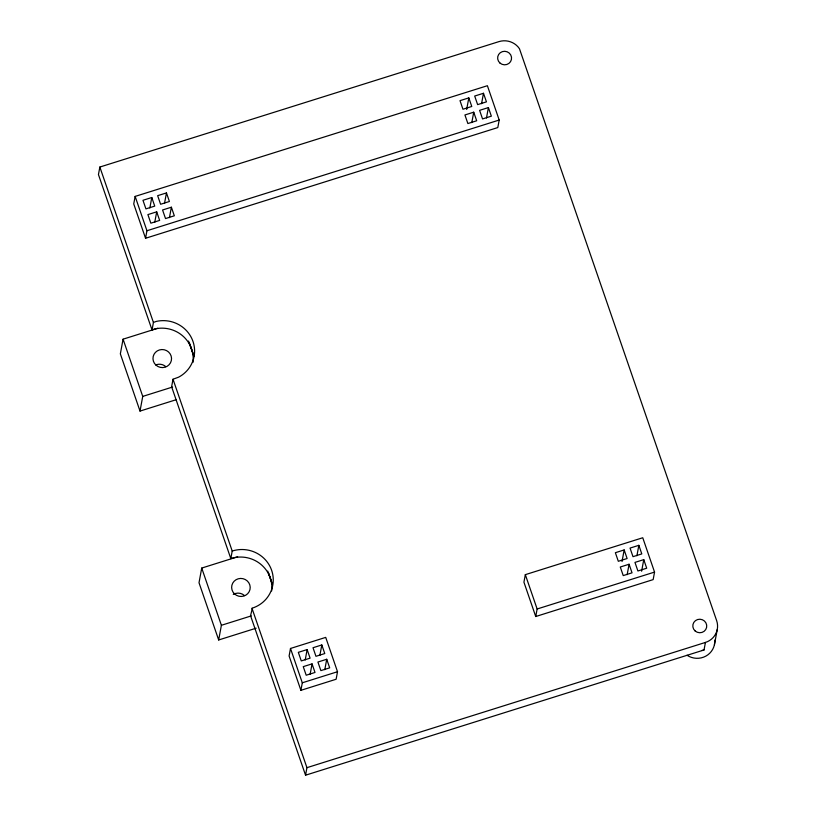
<?xml version="1.0" encoding="UTF-8"?>
<svg xmlns="http://www.w3.org/2000/svg" width="816" height="816" viewBox="0 0 816 816"><rect width="100%" height="100%" fill="white"/><g stroke="black" fill="none" stroke-linecap="round" stroke-linejoin="round"><path stroke-width="1.22" d="M152.041 329.98L153.428 322.453L156.162 321.443A30.988 30.029 10.5 0 1 192.454 340.007A30.988 30.029 10.5 0 1 178.633 377.155L173.012 379.236L232.213 551.045A30.988 30.029 10.5 0 1 271.565 570.098A30.988 30.029 10.5 0 1 252.389 608.104L250.553 615.713L305.551 775.2L704.035 649.964L705.432 642.437A17.819 17.269 10.5 0 0 716.662 620.68L519.445 48.685A17.819 17.269 10.5 0 0 498.953 41.616L99.848 167.045L98.45 174.573L152.041 329.98L154.775 328.96A30.988 30.029 10.5 0 1 192.943 362.447M135.14 196.411L133.742 203.939L145.544 238.272L497.801 127.561L499.198 120.044L487.397 85.711L135.14 196.411L146.941 230.744L145.544 238.272M157.712 328.287L123.073 339.181L120.35 353.858L140.015 411.08L176.236 399.697M149.858 207.947L151.786 197.523L142.973 200.287L145.931 208.876L154.734 206.111L151.786 197.523M154.765 222.248L156.703 211.834L147.89 214.598L150.848 223.176L159.65 220.412L156.703 211.834M164.526 203.327L166.464 192.913L157.651 195.677L160.609 204.265L169.412 201.491L166.464 192.913M169.442 217.637L171.38 207.213L162.568 209.987L165.526 218.566L174.328 215.801L171.38 207.213M140.015 411.08L142.739 396.403L123.073 339.181M173.012 379.236L171.615 386.764L230.816 558.572A30.988 30.029 10.5 0 1 271.646 590.947M237.619 556.787L201.725 568.069L199.012 582.746L218.678 639.968L256.153 628.187M230.816 558.572L232.213 551.045M218.678 639.968L221.391 625.291L201.725 568.069M290.496 648.465L289.099 655.993L300.9 690.326L336.121 679.249L337.518 671.721L325.717 637.388L290.496 648.465L302.297 682.798L300.9 690.326M305.204 659.991L307.142 649.577L298.33 652.341L301.277 660.919L310.09 658.155L307.142 649.577M310.121 674.302L312.059 663.877L303.246 666.641L306.194 675.23L315.007 672.466L312.059 663.877M319.882 655.381L321.81 644.956L313.007 647.731L315.955 656.309L324.768 653.545L321.81 644.956M324.799 669.681L326.726 659.267L317.924 662.031L320.872 670.619L329.684 667.845L326.726 659.267M305.551 775.2L306.938 767.672L251.95 608.185M466.67 109.466L468.812 97.889L460.01 100.654L462.958 109.242L471.77 106.468L468.812 97.889M471.801 122.614L473.729 112.19L464.926 114.964L467.874 123.542L476.687 120.778L473.729 112.19M481.562 103.693L483.49 93.279L474.688 96.043L477.635 104.621L486.448 101.857L483.49 93.279M486.479 118.004L488.407 107.579L479.604 110.344L482.552 118.932L491.354 116.168L488.407 107.579M525.331 574.658L523.933 582.185L535.735 616.519L653.157 579.615L654.554 572.087L642.753 537.754L525.331 574.658L537.132 608.991L535.735 616.519M622.027 561.51L624.169 549.933L615.366 552.707L618.314 561.286L627.116 558.521L624.169 549.933M627.157 574.658L629.085 564.244L620.282 567.008L623.23 575.596L632.033 572.822L629.085 564.244M636.919 555.747L638.846 545.323L630.044 548.087L632.992 556.675L641.794 553.911L638.846 545.323M641.621 571.21L643.763 559.633L634.96 562.397L637.908 570.976L646.711 568.211L643.763 559.633M714.439 644.671L717.223 629.615M146.941 230.744L499.198 120.044M142.739 396.403L172.604 387.019M221.391 625.291L251.308 615.886M302.297 682.798L337.518 671.721M537.132 608.991L654.554 572.087M306.938 767.672L705.432 642.437M99.848 167.045L153.428 322.453M268.546 572.903L272.238 583.634M189.434 342.975L193.933 356.082M267.73 571.098L272.238 584.215M188.567 341.047L193.892 356.551M714.755 640.172A17.819 17.269 10.5 0 1 705.83 656.135A17.819 17.269 10.5 0 1 687.041 655.258M704.035 649.964A17.819 17.269 10.5 0 1 701.791 650.515M156.743 364.609A9.292 9.007 10.5 0 1 165.811 366.659M233.274 594.425A9.292 9.007 10.5 0 1 244.525 595.598M695.171 631.003A6.977 6.752 10.5 0 0 706.605 627.402A6.977 6.752 10.5 0 0 697.568 619.548A6.977 6.752 10.5 0 0 695.171 631.003M499.994 63.077A6.977 6.752 10.5 0 0 511.428 59.486A6.977 6.752 10.5 0 0 502.391 51.622A6.977 6.752 10.5 0 0 499.994 63.077M155.978 365.14A9.292 9.007 10.5 0 0 171.329 360.611A9.292 9.007 10.5 0 0 159.467 349.931A9.292 9.007 10.5 0 0 155.978 365.14M234.59 593.977A9.292 9.007 10.5 0 0 249.971 589.57A9.292 9.007 10.5 0 0 238.201 578.799A9.292 9.007 10.5 0 0 234.59 593.977"/></g></svg>
